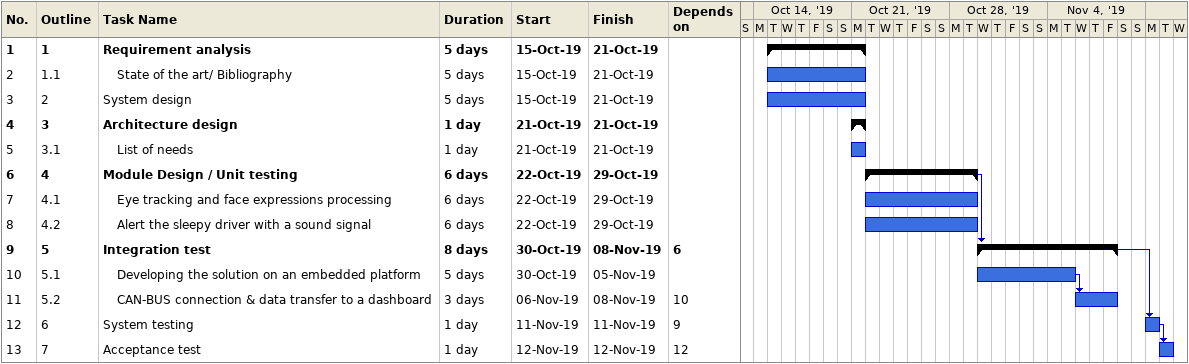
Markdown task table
| ID | WBS | Task | Duration | Start | Finish | Predecessors |
|---|---|---|---|---|---|---|
| 1 | 1 | **Requirement analysis** | 5d | 2019-10-15 | 2019-10-21 |  |
| 2 | 1.1 | State of the art/ Bibliography | 5d | 2019-10-15 | 2019-10-21 |  |
| 3 | 2 | System design | 5d | 2019-10-15 | 2019-10-21 |  |
| 4 | 3 | **Architecture design** | 1d | 2019-10-21 | 2019-10-21 |  |
| 5 | 3.1 | List of needs | 1d | 2019-10-21 | 2019-10-21 |  |
| 6 | 4 | **Module Design / Unit testing** | 6d | 2019-10-22 | 2019-10-29 |  |
| 7 | 4.1 | Eye tracking and face expressions processing | 6d | 2019-10-22 | 2019-10-29 |  |
| 8 | 4.2 | Alert the sleepy driver with a sound signal | 6d | 2019-10-22 | 2019-10-29 |  |
| 9 | 5 | **Integration test** | 8d | 2019-10-30 | 2019-11-08 | 6 |
| 10 | 5.1 | Developing the solution on an embedded platform | 5d | 2019-10-30 | 2019-11-05 |  |
| 11 | 5.2 | CAN-BUS connection & data transfer to a dashboard | 3d | 2019-11-06 | 2019-11-08 | 10 |
| 12 | 6 | System testing | 1d | 2019-11-11 | 2019-11-11 | 9 |
| 13 | 7 | Acceptance test | 1d | 2019-11-12 | 2019-11-12 | 12 |
